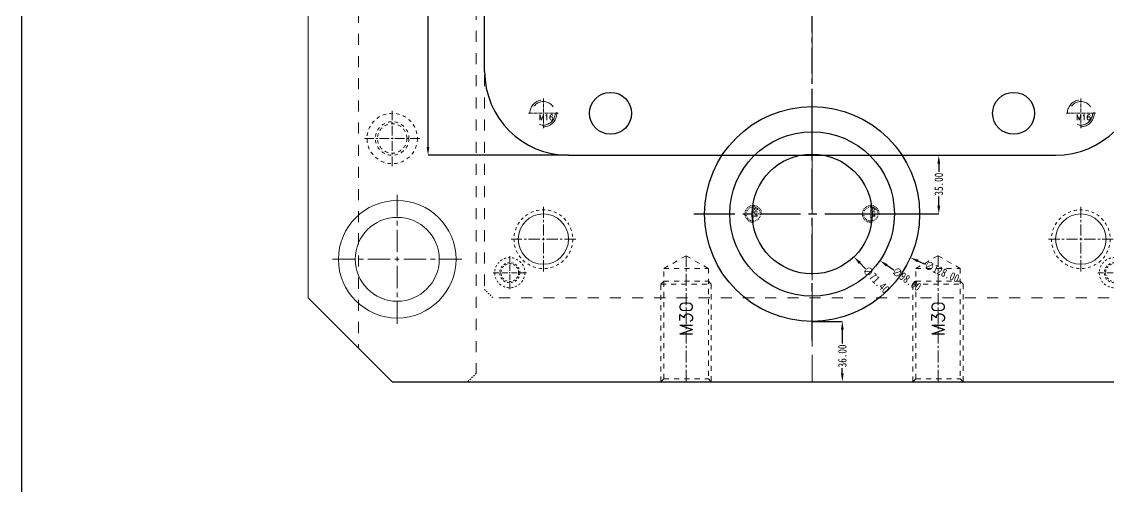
# Model space of a CAD drawing. Header units: millimetres. Extents: x -2414 to 10498, y -2238 to 649.
# Drawn here: x -589 to 58, y -1384 to -1107 of the extents above; entities that cross this region are included whole.
import ezdxf
from ezdxf.enums import TextEntityAlignment as Align

# ---------------------------------------------------------------- set-up
doc = ezdxf.new("R2010")
doc.units = ezdxf.units.MM
doc.header["$LTSCALE"] = 16.335
doc.header["$PDMODE"] = 3
doc.header["$PDSIZE"] = 0.3125
doc.linetypes.add('CENTER', pattern=[0.6, 0.375, -0.075, 0.075, -0.075])
doc.linetypes.add('HIDDEN', pattern=[0.2, 0.1, -0.1])
doc.layers.get('0').update_dxf_attribs({"linetype": 'CONTINUOUS'})
doc.layers.get('Defpoints').update_dxf_attribs({"linetype": 'CONTINUOUS'})
doc.layers.add('moldbase', color=7, linetype='CONTINUOUS', lineweight=20)
doc.layers.add('screw', color=33, linetype='CONTINUOUS', lineweight=13)
doc.styles.get("Standard").update_dxf_attribs({"font": 'txt', "width": 0.8})
doc.styles.add('TXT', font='txt.shx', dxfattribs={"bigfont": 'gbcbig.shx'})
doc.dimstyles.new('01', dxfattribs={"dimtxt": 5, "dimasz": 5, "dimexe": 0, "dimexo": 0, "dimgap": 0, "dimtad": 0, "dimzin": 0, "dimdsep": 46, "dimtxsty": 'Standard', "dimcen": 0, "dimclrd": 4, "dimclre": 4, "dimclrt": 6, "dimazin": 0, "dimtfac": 1, "dimtofl": 0, "dimtmove": 0, "dimatfit": 3, "dimfxl": 0, "dimtolj": 1, "dimtzin": 0, "dimarcsym": 0})

# ---------------------------------------------------------------- blocks, each defined once
blk = doc.blocks.new('screw_m10_g')
at = {"layer": 'screw', "color": 1, "linetype": 'CENTER', "ltscale": 0.310989}
for p, q in [((-5.5, 0), (5.5, 0)), ((0, -5.5), (0, 5.5))]:
    blk.add_line(p, q, dxfattribs=at)
at = {"layer": 'screw', "color": 33, "linetype": 'HIDDEN', "ltscale": 0.310989}
blk.add_circle((0, 0), 4.25, dxfattribs=at)
at = {"layer": 'screw', "color": 92, "linetype": 'HIDDEN', "ltscale": 0.310989}
blk.add_arc((0, 0), 5, 270, 180, dxfattribs=at)
at = {"layer": 'screw', "color": 6, "style": 'TXT'}
blk.add_text('M10', height=2, dxfattribs=at).set_placement((-1.7, -2.5))
blk = doc.blocks.new('*D87')
at = {"color": 4, "linetype": 'ByBlock', "lineweight": -2, "transparency": 16777216}
blk.add_line((-86.76, -1254.37), (-90.25, -1250.79), dxfattribs=at)
at = {"color": 4, "linetype": 'ByBlock', "transparency": 16777216}
blk.add_solid([(-89.65, -1250.21), (-90.84, -1251.37), (-93.73, -1247.21)], dxfattribs=at)
at = {"layer": 'Defpoints', "color": 0, "linetype": 'ByBlock', "transparency": 16777216}
for p in [(-143.54, -1196.05), (-93.73, -1247.21)]:
    blk.add_point(p, dxfattribs=at)
at = {"color": 6, "linetype": 'ByBlock', "transparency": 16777216, "insert": (-80.48, -1260.82), "char_height": 5, "attachment_point": 5, "rotation": 314.23649}
blk.add_mtext('\\A1;∅71.40', dxfattribs=at)
blk = doc.blocks.new('*D88')
at = {"color": 4, "linetype": 'ByBlock', "lineweight": -2, "transparency": 16777216}
blk.add_line((-70.03, -1255.08), (-74.15, -1252.24), dxfattribs=at)
at = {"color": 4, "linetype": 'ByBlock', "transparency": 16777216}
blk.add_solid([(-73.68, -1251.55), (-74.63, -1252.93), (-78.27, -1249.41)], dxfattribs=at)
at = {"layer": 'Defpoints', "color": 0, "linetype": 'ByBlock', "transparency": 16777216}
for p in [(-159, -1193.85), (-78.27, -1249.41)]:
    blk.add_point(p, dxfattribs=at)
at = {"color": 6, "linetype": 'ByBlock', "transparency": 16777216, "insert": (-62.34, -1260.37), "char_height": 5, "attachment_point": 5, "rotation": 325.46757}
blk.add_mtext('\\A1;∅98.00', dxfattribs=at)
blk = doc.blocks.new('*D89')
at = {"color": 4, "linetype": 'ByBlock', "lineweight": -2, "transparency": 16777216}
blk.add_line((-51.02, -1251.7), (-55.59, -1249.67), dxfattribs=at)
at = {"color": 4, "linetype": 'ByBlock', "transparency": 16777216}
blk.add_solid([(-55.25, -1248.9), (-55.93, -1250.43), (-60.16, -1247.63)], dxfattribs=at)
at = {"layer": 'Defpoints', "color": 0, "linetype": 'ByBlock', "transparency": 16777216}
for p in [(-177.12, -1195.63), (-60.16, -1247.63)]:
    blk.add_point(p, dxfattribs=at)
at = {"color": 6, "linetype": 'ByBlock', "transparency": 16777216, "insert": (-41.28, -1256.03), "char_height": 5, "attachment_point": 5, "rotation": 336.02672}
blk.add_mtext('\\A1;∅128.00', dxfattribs=at)
blk = doc.blocks.new('*D91')
at = {"color": 4, "linetype": 'ByBlock', "lineweight": -2, "transparency": 16777216}
for p, q in [((-263.64, -756.63), (-347.32, -756.63)), ((-347.32, -761.63), (-347.32, -848.79)), ((-347.32, -1181.63), (-347.32, -866.79)), ((-263.64, -1186.63), (-347.32, -1186.63))]:
    blk.add_line(p, q, dxfattribs=at)
at = {"color": 4, "linetype": 'ByBlock', "transparency": 16777216}
for points in [[(-348.15, -761.63), (-346.49, -761.63), (-347.32, -756.63)], [(-348.15, -1181.63), (-346.49, -1181.63), (-347.32, -1186.63)]]:
    blk.add_solid(points, dxfattribs=at)
at = {"layer": 'Defpoints', "color": 0, "linetype": 'ByBlock', "transparency": 16777216}
for p in [(-263.64, -756.63), (-347.32, -1186.63), (-263.64, -1186.63)]:
    blk.add_point(p, dxfattribs=at)
at = {"color": 6, "linetype": 'ByBlock', "transparency": 16777216, "insert": (-347.32, -857.79), "char_height": 5, "attachment_point": 5, "rotation": 90}
blk.add_mtext('\\A1;430.00', dxfattribs=at)
blk = doc.blocks.new('screw_m16_g')
at = {"layer": 'screw', "color": 1, "linetype": 'CENTER', "ltscale": 0.32}
for p, q in [((0, -8.8, 0), (0, 8.8, 0)), ((-8.8, 0, 0), (8.8, 0, 0))]:
    blk.add_line(p, q, dxfattribs=at)
at = {"layer": 'screw', "color": 33, "linetype": 'HIDDEN', "ltscale": 8.128}
blk.add_circle((0, 0), 7, dxfattribs=at)
at = {"layer": 'screw', "color": 92, "linetype": 'HIDDEN', "ltscale": 8.128}
blk.add_arc((0, 0), 8, 270, 180, dxfattribs=at)
at = {"layer": 'screw', "color": 6, "style": 'TXT'}
blk.add_text('M16', height=3.2, dxfattribs=at).set_placement((-2.72, -4, 0))
blk = doc.blocks.new('2')
at = {"layer": 'moldbase', "color": 1, "linetype": 'CENTER', "ltscale": 0.55978}
for p, q in [((-298.64, -676.73), (-298.64, -696.53)), ((61.36, -676.73), (61.36, -696.53)), ((-288.74, -686.63), (-308.54, -686.63)), ((51.46, -686.63), (71.26, -686.63)), ((-298.64, -981.53), (-298.64, -961.73)), ((61.36, -981.53), (61.36, -961.73)), ((-308.54, -971.63), (-288.74, -971.63)), ((51.46, -971.63), (71.26, -971.63)), ((-298.64, -1266.53), (-298.64, -1246.73)), ((61.36, -1266.53), (61.36, -1246.73)), ((-288.74, -1256.63), (-308.54, -1256.63)), ((51.46, -1256.63), (71.26, -1256.63))]:
    blk.add_line(p, q, dxfattribs=at)
at = {"layer": 'moldbase', "color": 1, "linetype": 'CENTER', "ltscale": 1.08846}
for p, q in [((-278.64, -687.38), (-278.64, -725.88)), ((41.36, -687.38), (41.36, -725.88)), ((-259.39, -706.63), (-297.89, -706.63)), ((22.11, -706.63), (60.61, -706.63)), ((-278.64, -1255.88), (-278.64, -1217.38)), ((41.36, -1255.88), (41.36, -1217.38)), ((-259.39, -1236.63), (-297.89, -1236.63)), ((22.11, -1236.63), (60.61, -1236.63))]:
    blk.add_line(p, q, dxfattribs=at)
at = {"layer": 'moldbase', "color": 8, "linetype": 'HIDDEN', "ltscale": 0.746373}
for centre, radius in [((-298.64, -686.63), 9), ((61.36, -686.63), 9), ((-298.64, -686.63), 6), ((-298.64, -686.63), 5.25), ((61.36, -686.63), 6), ((61.36, -686.63), 5.25), ((-298.64, -971.63), 9), ((61.36, -971.63), 9), ((-298.64, -971.63), 6), ((-298.64, -971.63), 5.25), ((61.36, -971.63), 6), ((61.36, -971.63), 5.25), ((-298.64, -1256.63), 9), ((61.36, -1256.63), 9), ((-298.64, -1256.63), 6), ((-298.64, -1256.63), 5.25), ((61.36, -1256.63), 6), ((61.36, -1256.63), 5.25)]:
    blk.add_circle(centre, radius, dxfattribs=at)
at = {"layer": 'moldbase', "color": 8, "linetype": 'HIDDEN', "ltscale": 1.08846}
for centre in [(-278.64, -706.63), (41.36, -706.63), (-278.64, -1236.63), (41.36, -1236.63)]:
    blk.add_circle(centre, 17.5, dxfattribs=at)
at = {"layer": 'moldbase', "linetype": 'ByBlock'}
for centre in [(-278.64, -706.63), (41.36, -706.63), (-278.64, -1236.63), (41.36, -1236.63)]:
    blk.add_circle(centre, 15, dxfattribs=at)
blk = doc.blocks.new('3')
at = {"layer": 'screw', "color": 92, "linetype": 'HIDDEN', "ltscale": 1.865932}
for p, q in [((-133.64, -729.88), (-133.64, -671.63)), ((-103.64, -671.63), (-103.64, -729.88)), ((-131.89, -731.63), (-133.64, -729.88)), ((-103.64, -729.88), (-133.64, -729.88)), ((-103.64, -729.88), (-105.39, -731.63)), ((-105.39, -731.63), (-131.89, -731.63)), ((-208.64, -1263.38), (-206.89, -1261.63)), ((-208.64, -1321.63), (-208.64, -1263.38)), ((-208.64, -1263.38), (-178.64, -1263.38)), ((-206.89, -1261.63), (-180.39, -1261.63)), ((-180.39, -1261.63), (-178.64, -1263.38)), ((-178.64, -1263.38), (-178.64, -1321.63)), ((-58.64, -1263.38), (-56.89, -1261.63)), ((-58.64, -1321.63), (-58.64, -1263.38)), ((-58.64, -1263.38), (-28.64, -1263.38)), ((-56.89, -1261.63), (-30.39, -1261.63)), ((-30.39, -1261.63), (-28.64, -1263.38)), ((-28.64, -1263.38), (-28.64, -1321.63))]:
    blk.add_line(p, q, dxfattribs=at)
at = {"layer": 'screw', "color": 8, "linetype": 'HIDDEN', "ltscale": 1.865932}
for p, q in [((-131.89, -673.38), (-133.64, -671.63)), ((-103.64, -671.63), (-105.39, -673.38)), ((-105.39, -673.38), (-131.89, -673.38)), ((-131.89, -739.13), (-131.89, -673.38)), ((-105.39, -673.38), (-105.39, -739.13)), ((-118.64, -746.78), (-131.89, -739.13)), ((-105.39, -739.13), (-131.89, -739.13)), ((-105.39, -739.13), (-118.64, -746.78)), ((-206.89, -1254.13), (-193.64, -1246.48)), ((-193.64, -1246.48), (-180.39, -1254.13)), ((-56.89, -1254.13), (-43.64, -1246.48)), ((-43.64, -1246.48), (-30.39, -1254.13)), ((-206.89, -1319.88), (-206.89, -1254.13)), ((-206.89, -1254.13), (-180.39, -1254.13)), ((-180.39, -1254.13), (-180.39, -1319.88)), ((-56.89, -1319.88), (-56.89, -1254.13)), ((-56.89, -1254.13), (-30.39, -1254.13)), ((-30.39, -1254.13), (-30.39, -1319.88)), ((-208.64, -1321.63), (-206.89, -1319.88)), ((-206.89, -1319.88), (-180.39, -1319.88)), ((-180.39, -1319.88), (-178.64, -1321.63)), ((-58.64, -1321.63), (-56.89, -1319.88)), ((-56.89, -1319.88), (-30.39, -1319.88)), ((-30.39, -1319.88), (-28.64, -1321.63))]:
    blk.add_line(p, q, dxfattribs=at)
at = {"layer": 'screw', "color": 1, "linetype": 'CENTER', "ltscale": 1.166208}
for p, q in [((-118.64, -671.63), (-118.64, -746.78)), ((-193.64, -1321.63), (-193.64, -1246.48)), ((-43.64, -1321.63), (-43.64, -1246.48))]:
    blk.add_line(p, q, dxfattribs=at)
at = {"layer": 'screw', "color": 6, "linetype": 'HIDDEN', "ltscale": 1.865932, "style": 'TXT'}
for p in [(-118.64, -709.2), (-193.64, -1284.05), (-43.64, -1284.05)]:
    blk.add_text('M30', height=7.5, rotation=90, dxfattribs=at).set_placement(p, align=Align.MIDDLE)
blk = doc.blocks.new('*D132')
at = {"color": 4, "linetype": 'ByBlock', "lineweight": -2, "transparency": 16777216}
for p, q in [((-92.71, -1186.63), (-43.21, -1186.63)), ((-43.21, -1191.63), (-43.21, -1196.5)), ((-43.21, -1216.63), (-43.21, -1211.17)), ((-94.37, -1221.63), (-43.21, -1221.63))]:
    blk.add_line(p, q, dxfattribs=at)
at = {"color": 4, "linetype": 'ByBlock', "transparency": 16777216}
for points in [[(-44.05, -1191.63), (-42.38, -1191.63), (-43.21, -1186.63)], [(-44.05, -1216.63), (-42.38, -1216.63), (-43.21, -1221.63)]]:
    blk.add_solid(points, dxfattribs=at)
at = {"layer": 'Defpoints', "color": 0, "linetype": 'ByBlock', "transparency": 16777216}
for p in [(-92.71, -1186.63), (-94.37, -1221.63), (-43.21, -1221.63)]:
    blk.add_point(p, dxfattribs=at)
at = {"color": 6, "linetype": 'ByBlock', "transparency": 16777216, "insert": (-43.21, -1203.84), "char_height": 5, "attachment_point": 5, "rotation": 90}
blk.add_mtext('\\A1;35.00', dxfattribs=at)
blk = doc.blocks.new('*D133')
at = {"color": 4, "linetype": 'ByBlock', "lineweight": -2, "transparency": 16777216}
for p, q in [((-118.64, -1285.63), (-100.64, -1285.63)), ((-100.64, -1290.63), (-100.64, -1298.9)), ((-100.64, -1316.63), (-100.64, -1313.57)), ((-118.64, -1321.63), (-100.64, -1321.63))]:
    blk.add_line(p, q, dxfattribs=at)
at = {"color": 4, "linetype": 'ByBlock', "transparency": 16777216}
for points in [[(-101.47, -1290.63), (-99.8, -1290.63), (-100.64, -1285.63)], [(-101.47, -1316.63), (-99.8, -1316.63), (-100.64, -1321.63)]]:
    blk.add_solid(points, dxfattribs=at)
at = {"layer": 'Defpoints', "color": 0, "linetype": 'ByBlock', "transparency": 16777216}
for p in [(-118.64, -1285.63), (-118.64, -1321.63), (-100.64, -1321.63)]:
    blk.add_point(p, dxfattribs=at)
at = {"color": 6, "linetype": 'ByBlock', "transparency": 16777216, "insert": (-100.64, -1306.24), "char_height": 5, "attachment_point": 5, "rotation": 90}
blk.add_mtext('\\A1;36.00', dxfattribs=at)

msp = doc.modelspace()

# ---------------------------------------------------------------- linework, layer by layer
at = {"color": 1, "linetype": 'CENTER', "ltscale": 2.487909}
msp.add_line((-118.638, -1186.63), (-118.638, -756.63), dxfattribs=at)
for p, q in [((-313.638, -1136.63), (-313.638, -806.63)), ((-263.638, -1186.63), (26.362, -1186.63))]:
    msp.add_line(p, q)
at = {"color": 1, "linetype": 'CENTER', "ltscale": 3.980655}
for p, q in [((-118.638, -1297.03), (-118.638, -1156.23)), ((-189.038, -1221.63), (-48.238, -1221.63))]:
    msp.add_line(p, q, dxfattribs=at)
at = {"linetype": 'ByBlock'}
msp.add_line((-368.638, -1321.63), (131.362, -1321.63), dxfattribs=at)
msp.add_lwpolyline([(-589.213, -558.244), (1149.906, -558.244), (1149.906, -1945.086), (-589.213, -1945.086)], close=True, dxfattribs=at)
for centre, radius in [((-238.638, -1161.63), 12.5), ((1.362, -1161.63), 12.5), ((-118.638, -1221.63), 64)]:
    msp.add_circle(centre, radius, dxfattribs=at)
for radius in [49, 35.7]:
    msp.add_circle((-118.638, -1221.63), radius)
for centre, start, end in [((-263.638, -1136.63), 180, 270), ((26.362, -1136.63), 270, 0)]:
    msp.add_arc(centre, 50, start, end)
at = {"layer": 'moldbase', "color": 1, "linetype": 'CENTER', "ltscale": 4.042853}
msp.add_line((-118.638, -671.63), (-118.638, -1321.63), dxfattribs=at)
at = {"layer": 'moldbase', "color": 8, "linetype": 'HIDDEN', "ltscale": 4.042853}
for p, q in [((-318.638, -676.63), (-318.638, -1316.63)), ((-313.638, -676.63), (-313.638, -1266.63)), ((-388.638, -691.63), (-388.638, -1301.63)), ((71.362, -1271.63), (-308.638, -1271.63))]:
    msp.add_line(p, q, dxfattribs=at)
at = {"layer": 'moldbase', "linetype": 'ByBlock'}
for p in [(-418.638, -721.63), (-368.638, -1321.63)]:
    msp.add_line(p, (-418.638, -1271.63), dxfattribs=at)
at = {"layer": 'moldbase', "color": 1, "linetype": 'CENTER', "ltscale": 0.932966}
for p, q in [((-368.638, -1193.13), (-368.638, -1160.13)), ((-352.138, -1176.63), (-385.138, -1176.63))]:
    msp.add_line(p, q, dxfattribs=at)
at = {"layer": 'moldbase', "color": 1, "linetype": 'CENTER', "ltscale": 2.176921}
for p, q in [((-365.638, -1287.13), (-365.638, -1210.13)), ((-327.138, -1248.63), (-404.138, -1248.63))]:
    msp.add_line(p, q, dxfattribs=at)
at = {"layer": 'moldbase', "color": 8, "linetype": 'HIDDEN', "ltscale": 0.466483}
for p, q in [((-313.638, -1266.63), (-308.638, -1271.63)), ((-318.638, -1316.63), (-323.638, -1321.63))]:
    msp.add_line(p, q, dxfattribs=at)
at = {"layer": 'moldbase', "color": 8, "linetype": 'HIDDEN', "ltscale": 1.243955}
for radius in [15, 10, 8.75]:
    msp.add_circle((-368.638, -1176.63), radius, dxfattribs=at)
at = {"layer": 'moldbase', "linetype": 'ByBlock'}
for radius in [35, 25]:
    msp.add_circle((-365.638, -1248.63), radius, dxfattribs=at)

# ---------------------------------------------------------------- block references
at = {"linetype": 'ByBlock'}
for name in ['3', '2']:
    msp.add_blockref(name, (0, 0), dxfattribs=at)
at = {"layer": 'screw', "linetype": 'ByBlock'}
for p in [(-278.638, -1161.63), (41.362, -1161.63)]:
    msp.add_blockref('screw_m16_g', p, dxfattribs=at)
at = {"layer": 'screw', "color": 4, "rotation": 90}
for p in [(-153.638, -1221.63), (-83.638, -1221.63)]:
    msp.add_blockref('screw_m10_g', p, dxfattribs=at)

# ---------------------------------------------------------------- dimensions: what is measured, and where the dimension line sits
at = {"linetype": 'ByBlock'}
for base, p1, p2, picture, middle in [((-347.32, -1186.63), (-263.638, -756.63), (-263.638, -1186.63), '*D91', (-347.32, -857.786)), ((-43.212, -1221.63), (-92.707, -1186.63), (-94.372, -1221.63), '*D132', (-43.212, -1203.835)), ((-100.636, -1321.63), (-118.638, -1285.63), (-118.638, -1321.63), '*D133', (-100.636, -1306.238))]:
    dim = msp.add_linear_dim(base=base, p1=p1, p2=p2, angle=90, dimstyle='01', dxfattribs=at)
    dim.commit()
    dim.dimension.update_dxf_attribs({"geometry": picture, "text_midpoint": middle, "dimtype": 160})
for p1, p2, picture, middle in [((-177.117, -1195.626), (-60.159, -1247.633), '*D89', (-41.275, -1256.031)), ((-159.005, -1193.853), (-78.272, -1249.406), '*D88', (-62.345, -1260.366)), ((-143.543, -1196.052), (-93.733, -1247.207), '*D87', (-80.478, -1260.82))]:
    dim = msp.add_diameter_dim_2p(p1=p1, p2=p2, dimstyle='01', dxfattribs=at)
    dim.commit()
    dim.dimension.update_dxf_attribs({"geometry": picture, "text_midpoint": middle})

doc.saveas('drawing.dxf')
